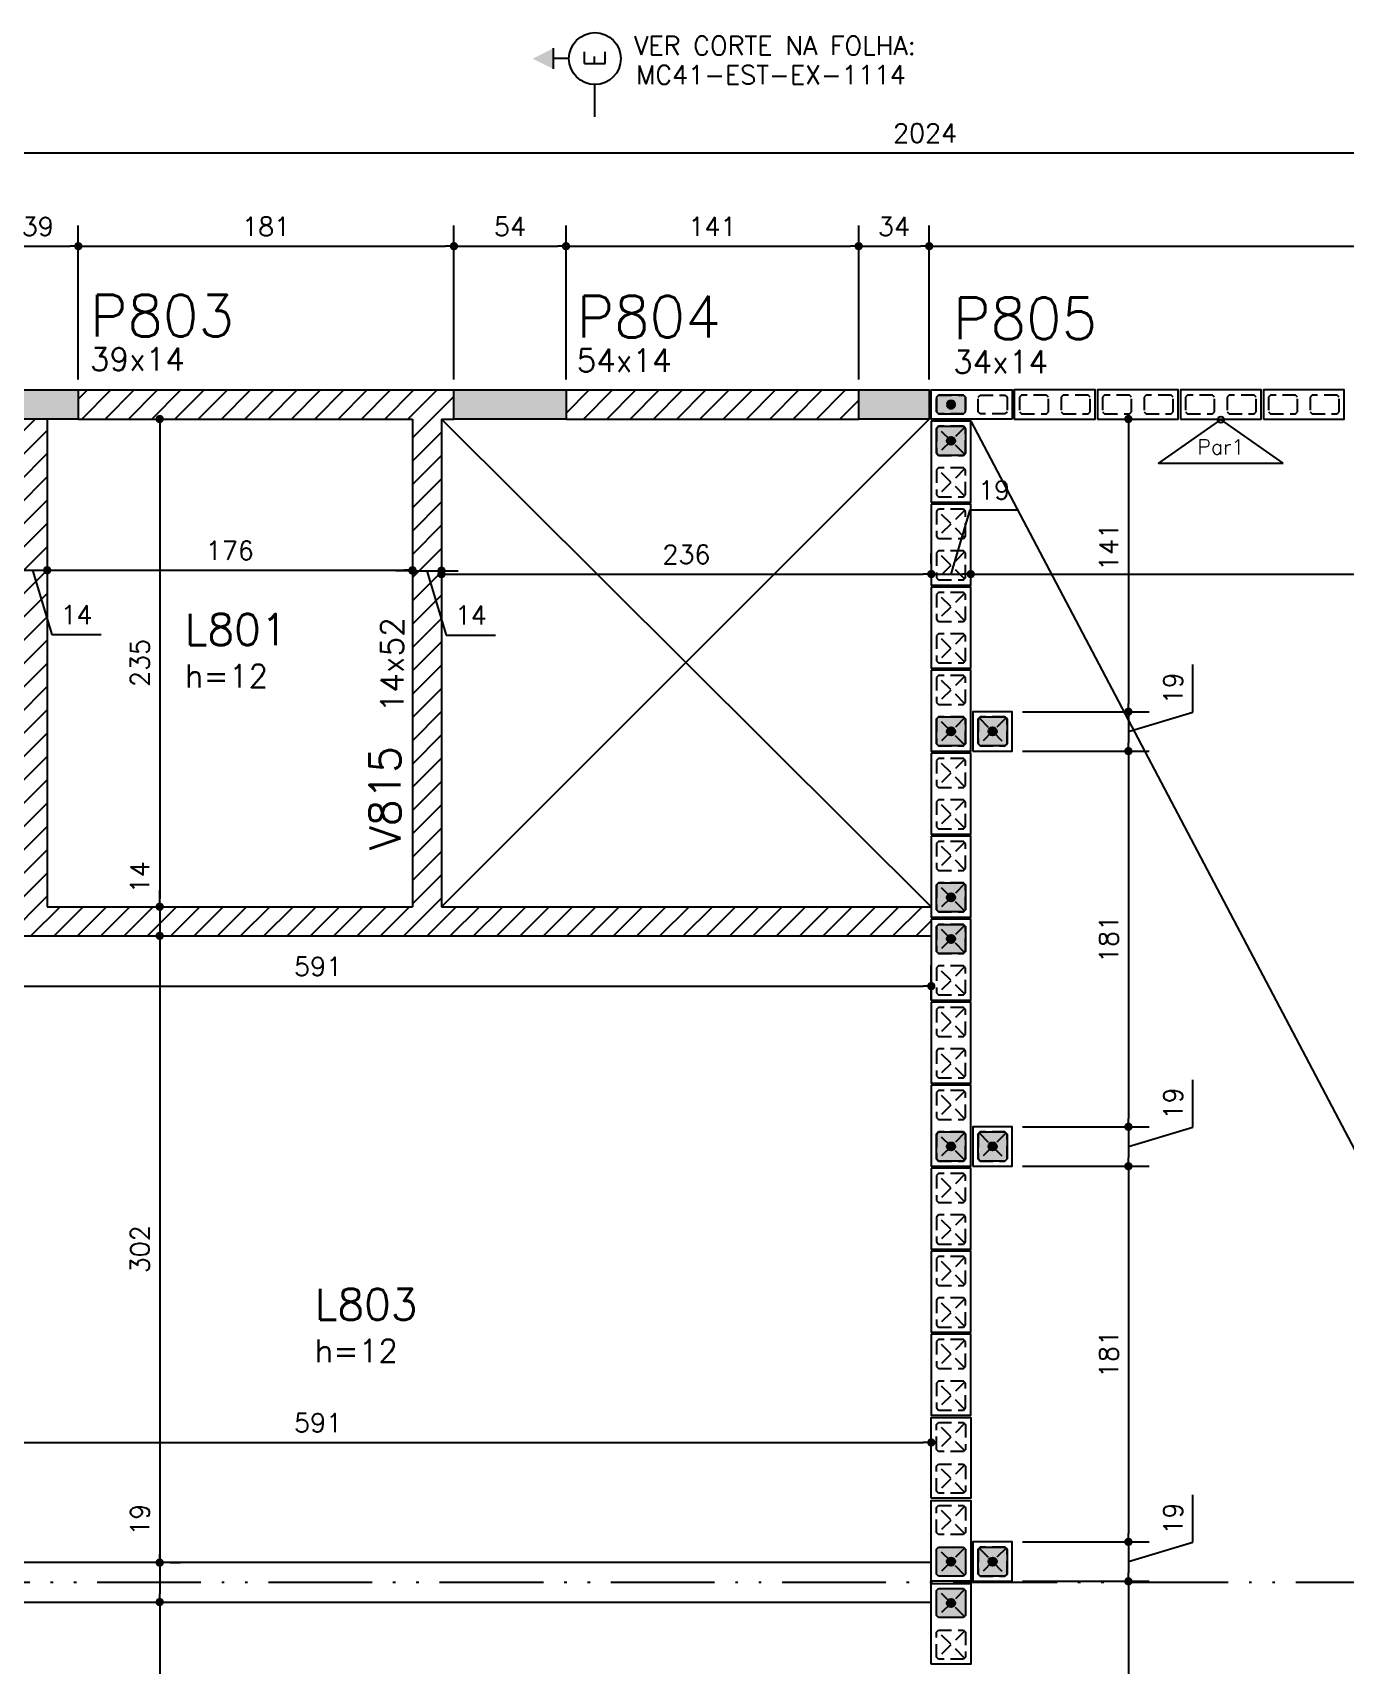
# Model space of a CAD drawing. Extents: x -14651 to 2572, y -4567 to 5191.
# Drawn here: x 1032 to 1664, y 4371 to 5158 of the extents above; entities that cross this region are included whole.
import ezdxf
from ezdxf.enums import TextEntityAlignment as Align

# ---------------------------------------------------------------- set-up
doc = ezdxf.new("R2010")
doc.units = 0
doc.header["$LTSCALE"] = 25
doc.linetypes.add('DASHED2', pattern=[0.375, 0.25, -0.125])
doc.linetypes.add('ESTILO_TQS_0004', pattern=[3.3, 2, -0.4, 0.05, -0.4, 0.05, -0.4])
for name, color, linetype in [('203', 1, 'DASHED2'), ('213', 252, 'Continuous'), ('241', 2, 'Continuous'), ('247', 50, 'Continuous'), ('Arranque', 14, 'Continuous'), ('COTA', 1, 'Continuous'), ('EIXOS', 1, 'ESTILO_TQS_0004'), ('FERRO', 5, 'Continuous'), ('H2', 252, 'Continuous'), ('L-D', 2, 'Continuous'), ('L-N', 4, 'Continuous'), ('LINHA-FINA', 1, 'Continuous'), ('Linha_media', 4, 'Continuous'), ('P-D', 2, 'Continuous'), ('P-N', 5, 'Continuous'), ('PENA_6', 6, 'Continuous'), ('PIL-N', 4, 'Continuous'), ('T1', 2, 'Continuous'), ('VIG-D', 2, 'Continuous'), ('VIG-N', 4, 'Continuous'), ('VIGA', 3, 'Continuous')]:
    doc.layers.add(name, color=color, linetype=linetype)
doc.styles.add('COTA', font='romans.shx')
doc.styles.add('ROMANS', font='ROMANS')
doc.styles.get("Standard").update_dxf_attribs({"font": 'romans.shx'})
doc.styles.add('Texto1', font='romans.shx', dxfattribs={"height": 9})
doc.dimstyles.new('forma', dxfattribs={"dimscale": 5, "dimtxt": 1.8, "dimasz": 0.8, "dimexe": 2, "dimexo": 1, "dimgap": 1, "dimtad": 1, "dimdec": 1, "dimzin": 9, "dimtxsty": 'COTA', "dimblk1": 'DOT', "dimblk2": 'DOT', "dimsah": 1, "dimcen": 0, "dimdle": 1, "dimclrd": 256, "dimclre": 256, "dimclrt": 2, "dimadec": 0, "dimazin": 0, "dimtfac": 1, "dimtdec": 0, "dimtmove": 0, "dimatfit": 3, "dimfxl": 1, "dimtolj": 1, "dimtzin": 0, "dimarcsym": 0})

# ---------------------------------------------------------------- blocks, each defined once
blk = doc.blocks.new('P4015', base_point=(5842102.11612, -8124149.02973))
blk.add_lwpolyline([(5842082.61612, -8124156.02973), (5842121.61612, -8124156.02973), (5842121.61612, -8124142.02973), (5842082.61612, -8124142.02973), (5842082.61612, -8124156.02973)])
at = {"color": 1, "linetype": 'DASHED2'}
for points in [[(5842085.11612, -8124152.52973), (5842086.11612, -8124153.52973), (5842098.11612, -8124153.52973), (5842099.11612, -8124152.52973), (5842099.11612, -8124145.52973), (5842098.11612, -8124144.52973), (5842086.11612, -8124144.52973), (5842085.11612, -8124145.52973), (5842085.11612, -8124152.52973)], [(5842105.11612, -8124152.52973), (5842106.11612, -8124153.52973), (5842118.11612, -8124153.52973), (5842119.11612, -8124152.52973), (5842119.11612, -8124145.52973), (5842118.11612, -8124144.52973), (5842106.11612, -8124144.52973), (5842105.11612, -8124145.52973), (5842105.11612, -8124152.52973)]]:
    blk.add_lwpolyline(points, dxfattribs=at)
blk = doc.blocks.new('GR-1409')
at = {"layer": '213'}
h = blk.add_hatch(color=256, dxfattribs=at)
h.paths.add_polyline_path([(-6, 4.5), (-7, 3.5), (-7, -3.5), (-6, -4.5), (6, -4.5), (7, -3.5), (7, 3.5), (6, 4.5)])
h.paths.add_polyline_path([(-2, 0, 1), (2, 0, 1)], flags=16)
at = {"layer": 'Arranque'}
blk.add_hatch(color=256, dxfattribs=at).paths.add_polyline_path([(-2, 0, 1), (2, 0, 1)])
at = {"layer": '213'}
blk.add_lwpolyline([(-7, 3.5), (-6, 4.5), (6, 4.5), (7, 3.5), (7, -3.5), (6, -4.5), (-6, -4.5), (-7, -3.5), (-7, 3.5)], dxfattribs=at)
at = {"layer": 'FERRO', "linetype": 'Continuous'}
blk.add_circle((0, 0), 2, dxfattribs=at)
blk = doc.blocks.new('P4020')
blk.add_lwpolyline([(-19.5, -9.5), (19.5, -9.5), (19.5, 9.5), (-19.5, 9.5), (-19.5, -9.5)])
at = {"color": 1, "linetype": 'DASHED2'}
for points in [[(-17, -6), (-16, -7), (-4, -7), (-3, -6), (-3, 6), (-4, 7), (-16, 7), (-17, 6), (-17, -6)], [(3, -6), (4, -7), (16, -7), (17, -6), (17, 6), (16, 7), (4, 7), (3, 6), (3, -6)]]:
    blk.add_lwpolyline(points, dxfattribs=at)
at = {"layer": '203', "color": 253}
for p, q in [((-16.5, 6.5), (-3.5, -6.5)), ((-3.5, 6.5), (-16.5, -6.5)), ((16.5, 6.5), (3.5, -6.5)), ((3.5, 6.5), (16.5, -6.5))]:
    blk.add_line(p, q, dxfattribs=at)
blk = doc.blocks.new('GR-1414')
at = {"layer": '213'}
h = blk.add_hatch(color=256, dxfattribs=at)
h.paths.add_polyline_path([(6, -7), (7, -6), (7, 6), (6, 7), (-6, 7), (-7, 6), (-7, -6), (-6, -7)])
h.paths.add_polyline_path([(2, 0, 1), (-2, 0, 1)], flags=16)
at = {"layer": 'Arranque'}
blk.add_hatch(color=256, dxfattribs=at).paths.add_polyline_path([(2, 0, 1), (-2, 0, 1)])
at = {"layer": '213'}
for p, q in [((-7, 6), (-6, 7)), ((-7, -6), (-7, 6)), ((-6, 7), (6, 7)), ((6, 7), (7, 6)), ((7, 6), (7, -6)), ((-6, -7), (-7, -6)), ((6, -7), (-6, -7)), ((7, -6), (6, -7))]:
    blk.add_line(p, q, dxfattribs=at)
at = {"layer": 'FERRO', "linetype": 'Continuous'}
blk.add_circle((0, 0), 2, dxfattribs=at)
blk = doc.blocks.new('P2020')
blk.add_lwpolyline([(-9.5, -9.5), (9.5, -9.5), (9.5, 9.5), (-9.5, 9.5), (-9.5, -9.5)])
at = {"color": 1, "linetype": 'DASHED2'}
blk.add_lwpolyline([(-7, -6), (-6, -7), (6, -7), (7, -6), (7, 6), (6, 7), (-6, 7), (-7, 6), (-7, -6)], dxfattribs=at)
at = {"layer": '203', "color": 253}
for p, q in [((-6.5, 6.5), (6.5, -6.5)), ((6.5, 6.5), (-6.5, -6.5))]:
    blk.add_line(p, q, dxfattribs=at)
blk = doc.blocks.new('seção_dir')
at = {"layer": 'Linha_media'}
for p, q in [((-1, 4), (1, 4)), ((0, 2.5), (0, 4)), ((-5.62, 0), (-2.5, 0))]:
    blk.add_line(p, q, dxfattribs=at)
blk.add_circle((0, 0), 2.5, dxfattribs=at)
blk.add_solid([(-1, 4), (0, 6), (1, 4)], dxfattribs=at)
blk = doc.blocks.new('atrib_seção')
at = {"layer": 'Linha_media', "style": 'ROMANS'}
blk.add_attdef('X', text='', height=2, dxfattribs=at).set_placement((0, 0), align=Align.MIDDLE)
blk = doc.blocks.new('A$C84a07bde')
at = {"layer": 'EIXOS'}
blk.add_line((299.72, -968.49), (2840.43, -968.49), dxfattribs=at)
blk = doc.blocks.new('_IDNPAR_2')
at = {"color": 3}
blk.add_lwpolyline([(1, -0.7), (0, 0), (-1, -0.7)], close=True, dxfattribs=at)
blk.add_circle((0, 0), 0.05, dxfattribs=at)
at = {"layer": '247', "color": 2, "style": 'COTA', "flags": 8}
blk.add_attdef('ID', text='', height=0.24, dxfattribs=at).set_placement((0, -0.438), align=Align.MIDDLE_CENTER)
blk = doc.blocks.new('_Dot')
at = {"color": 0, "linetype": 'ByBlock', "lineweight": -2}
blk.add_line((-0.5, 0), (-1, 0), dxfattribs=at)
at = {"color": 0, "linetype": 'ByBlock', "const_width": 0.5}
blk.add_lwpolyline([(-0.25, 0, 1), (0.25, 0, 1)], format="xyb", close=True, dxfattribs=at)
blk = doc.blocks.new('*D71')
at = {"layer": 'COTA', "lineweight": -2, "transparency": 16777216}
for p, q in [((1014.52, 4990.4), (1014.52, 5064.69)), ((1053.52, 4990.4), (1053.52, 5064.69)), ((1018.52, 5054.69), (1049.52, 5054.69))]:
    blk.add_line(p, q, dxfattribs=at)
at = {"layer": 'Defpoints', "color": 0, "transparency": 16777216}
for p in [(1053.52, 5054.69), (1014.52, 4985.4), (1053.52, 4985.4)]:
    blk.add_point(p, dxfattribs=at)
at = {"layer": 'COTA', "lineweight": -2, "transparency": 16777216, "xscale": 4, "yscale": 4, "zscale": 4, "rotation": 180}
blk.add_blockref('_Dot', (1014.52, 5054.69), dxfattribs=at)
at = {"layer": 'COTA', "lineweight": -2, "transparency": 16777216, "xscale": 4, "yscale": 4, "zscale": 4}
blk.add_blockref('_Dot', (1053.52, 5054.69), dxfattribs=at)
at = {"layer": 'COTA', "color": 2, "transparency": 16777216, "insert": (1034.02, 5064.19), "char_height": 9, "attachment_point": 5, "style": 'COTA'}
blk.add_mtext('\\A1;39 ', dxfattribs=at)
blk = doc.blocks.new('*D72')
at = {"layer": 'COTA', "lineweight": -2, "transparency": 16777216}
for p, q in [((1053.52, 4990.4), (1053.52, 5064.69)), ((1234.52, 4990.4), (1234.52, 5064.69)), ((1057.52, 5054.69), (1230.52, 5054.69))]:
    blk.add_line(p, q, dxfattribs=at)
at = {"layer": 'Defpoints', "color": 0, "transparency": 16777216}
for p in [(1234.52, 5054.69), (1053.52, 4985.4), (1234.52, 4985.4)]:
    blk.add_point(p, dxfattribs=at)
at = {"layer": 'COTA', "lineweight": -2, "transparency": 16777216, "xscale": 4, "yscale": 4, "zscale": 4, "rotation": 180}
blk.add_blockref('_Dot', (1053.52, 5054.69), dxfattribs=at)
at = {"layer": 'COTA', "lineweight": -2, "transparency": 16777216, "xscale": 4, "yscale": 4, "zscale": 4}
blk.add_blockref('_Dot', (1234.52, 5054.69), dxfattribs=at)
at = {"layer": 'COTA', "color": 2, "transparency": 16777216, "insert": (1144.02, 5064.19), "char_height": 9, "attachment_point": 5, "style": 'COTA'}
blk.add_mtext('\\A1;181 ', dxfattribs=at)
blk = doc.blocks.new('*D73')
at = {"layer": 'COTA', "lineweight": -2, "transparency": 16777216}
for p, q in [((1234.52, 4990.4), (1234.52, 5064.69)), ((1288.52, 4990.4), (1288.52, 5064.69)), ((1238.52, 5054.69), (1284.52, 5054.69))]:
    blk.add_line(p, q, dxfattribs=at)
at = {"layer": 'Defpoints', "color": 0, "transparency": 16777216}
for p in [(1288.52, 5054.69), (1234.52, 4985.4), (1288.52, 4985.4)]:
    blk.add_point(p, dxfattribs=at)
at = {"layer": 'COTA', "lineweight": -2, "transparency": 16777216, "xscale": 4, "yscale": 4, "zscale": 4, "rotation": 180}
blk.add_blockref('_Dot', (1234.52, 5054.69), dxfattribs=at)
at = {"layer": 'COTA', "lineweight": -2, "transparency": 16777216, "xscale": 4, "yscale": 4, "zscale": 4}
blk.add_blockref('_Dot', (1288.52, 5054.69), dxfattribs=at)
at = {"layer": 'COTA', "color": 2, "transparency": 16777216, "insert": (1261.52, 5064.19), "char_height": 9, "attachment_point": 5, "style": 'COTA'}
blk.add_mtext('\\A1;54 ', dxfattribs=at)
blk = doc.blocks.new('*D74')
at = {"layer": 'COTA', "lineweight": -2, "transparency": 16777216}
for p, q in [((1288.52, 4990.4), (1288.52, 5064.69)), ((1429.52, 4990.4), (1429.52, 5064.69)), ((1292.52, 5054.69), (1425.52, 5054.69))]:
    blk.add_line(p, q, dxfattribs=at)
at = {"layer": 'Defpoints', "color": 0, "transparency": 16777216}
for p in [(1429.52, 5054.69), (1288.52, 4985.4), (1429.52, 4985.4)]:
    blk.add_point(p, dxfattribs=at)
at = {"layer": 'COTA', "lineweight": -2, "transparency": 16777216, "xscale": 4, "yscale": 4, "zscale": 4, "rotation": 180}
blk.add_blockref('_Dot', (1288.52, 5054.69), dxfattribs=at)
at = {"layer": 'COTA', "lineweight": -2, "transparency": 16777216, "xscale": 4, "yscale": 4, "zscale": 4}
blk.add_blockref('_Dot', (1429.52, 5054.69), dxfattribs=at)
at = {"layer": 'COTA', "color": 2, "transparency": 16777216, "insert": (1359.02, 5064.19), "char_height": 9, "attachment_point": 5, "style": 'COTA'}
blk.add_mtext('\\A1;141 ', dxfattribs=at)
blk = doc.blocks.new('*D75')
at = {"layer": 'COTA', "lineweight": -2, "transparency": 16777216}
for p, q in [((1429.52, 4990.4), (1429.52, 5064.69)), ((1463.52, 4990.4), (1463.52, 5064.69)), ((1433.52, 5054.69), (1459.52, 5054.69))]:
    blk.add_line(p, q, dxfattribs=at)
at = {"layer": 'Defpoints', "color": 0, "transparency": 16777216}
for p in [(1463.52, 5054.69), (1429.52, 4985.4), (1463.52, 4985.4)]:
    blk.add_point(p, dxfattribs=at)
at = {"layer": 'COTA', "lineweight": -2, "transparency": 16777216, "xscale": 4, "yscale": 4, "zscale": 4, "rotation": 180}
blk.add_blockref('_Dot', (1429.52, 5054.69), dxfattribs=at)
at = {"layer": 'COTA', "lineweight": -2, "transparency": 16777216, "xscale": 4, "yscale": 4, "zscale": 4}
blk.add_blockref('_Dot', (1463.52, 5054.69), dxfattribs=at)
at = {"layer": 'COTA', "color": 2, "transparency": 16777216, "insert": (1446.52, 5064.19), "char_height": 9, "attachment_point": 5, "style": 'COTA'}
blk.add_mtext('\\A1;34 ', dxfattribs=at)
blk = doc.blocks.new('*D76')
at = {"layer": 'COTA', "lineweight": -2, "transparency": 16777216}
for p, q in [((1463.52, 4990.4), (1463.52, 5064.69)), ((2473.52, 4990.4), (2473.52, 5064.69)), ((1467.52, 5054.69), (2469.52, 5054.69))]:
    blk.add_line(p, q, dxfattribs=at)
at = {"layer": 'Defpoints', "color": 0, "transparency": 16777216}
for p in [(2473.52, 5054.69), (1463.52, 4985.4), (2473.52, 4985.4)]:
    blk.add_point(p, dxfattribs=at)
at = {"layer": 'COTA', "lineweight": -2, "transparency": 16777216, "xscale": 4, "yscale": 4, "zscale": 4, "rotation": 180}
blk.add_blockref('_Dot', (1463.52, 5054.69), dxfattribs=at)
at = {"layer": 'COTA', "lineweight": -2, "transparency": 16777216, "xscale": 4, "yscale": 4, "zscale": 4}
blk.add_blockref('_Dot', (2473.52, 5054.69), dxfattribs=at)
at = {"layer": 'COTA', "color": 2, "transparency": 16777216, "insert": (1968.52, 5064.19), "char_height": 9, "attachment_point": 5, "style": 'COTA'}
blk.add_mtext('\\A1;1010 ', dxfattribs=at)
blk = doc.blocks.new('*D100')
at = {"layer": 'COTA', "lineweight": -2, "transparency": 16777216}
for p, q in [((449.52, 4990.4), (449.52, 5109.68)), ((2473.52, 4990.4), (2473.52, 5109.68)), ((453.52, 5099.68), (2469.52, 5099.68))]:
    blk.add_line(p, q, dxfattribs=at)
at = {"layer": 'Defpoints', "color": 0, "transparency": 16777216}
for p in [(2473.52, 5099.68), (449.52, 4985.4), (2473.52, 4985.4)]:
    blk.add_point(p, dxfattribs=at)
at = {"layer": 'COTA', "lineweight": -2, "transparency": 16777216, "xscale": 4, "yscale": 4, "zscale": 4, "rotation": 180}
blk.add_blockref('_Dot', (449.52, 5099.68), dxfattribs=at)
at = {"layer": 'COTA', "lineweight": -2, "transparency": 16777216, "xscale": 4, "yscale": 4, "zscale": 4}
blk.add_blockref('_Dot', (2473.52, 5099.68), dxfattribs=at)
at = {"layer": 'COTA', "color": 2, "transparency": 16777216, "insert": (1461.52, 5109.18), "char_height": 9, "attachment_point": 5, "style": 'COTA'}
blk.add_mtext('\\A1;2024 ', dxfattribs=at)
blk = doc.blocks.new('*D107')
at = {"layer": 'COTA', "lineweight": -2, "transparency": 16777216}
for p, q in [((1024.52, 4907.9), (1024.52, 4888.55)), ((1020.52, 4898.55), (1016.52, 4898.55)), ((1024.52, 4898.55), (1038.52, 4898.55)), ((1024.52, 4898.55), (1038.52, 4898.55)), ((1031.52, 4898.55), (1040.82, 4867.55)), ((1038.52, 4893.55), (1038.52, 4888.55)), ((1042.52, 4898.55), (1046.52, 4898.55)), ((1040.82, 4867.55), (1064.53, 4867.55))]:
    blk.add_line(p, q, dxfattribs=at)
at = {"layer": 'Defpoints', "color": 0, "transparency": 16777216}
for p in [(1024.52, 4912.9), (1038.52, 4898.55), (1038.52, 4898.55)]:
    blk.add_point(p, dxfattribs=at)
at = {"layer": 'COTA', "lineweight": -2, "transparency": 16777216, "xscale": 4, "yscale": 4, "zscale": 4}
blk.add_blockref('_Dot', (1024.52, 4898.55), dxfattribs=at)
at = {"layer": 'COTA', "lineweight": -2, "transparency": 16777216, "xscale": 4, "yscale": 4, "zscale": 4, "rotation": 180}
blk.add_blockref('_Dot', (1038.52, 4898.55), dxfattribs=at)
at = {"layer": 'COTA', "color": 2, "transparency": 16777216, "insert": (1052.67, 4877.05), "char_height": 9, "attachment_point": 5, "style": 'COTA'}
blk.add_mtext('\\A1;14 ', dxfattribs=at)
blk = doc.blocks.new('*D108')
at = {"layer": 'COTA', "lineweight": -2, "transparency": 16777216}
for p, q in [((1214.52, 4903.89), (1214.52, 4888.55)), ((1038.52, 4893.55), (1038.52, 4888.55)), ((1042.52, 4898.55), (1210.52, 4898.55))]:
    blk.add_line(p, q, dxfattribs=at)
at = {"layer": 'Defpoints', "color": 0, "transparency": 16777216}
for p in [(1214.52, 4908.89), (1038.52, 4898.55), (1214.52, 4898.55)]:
    blk.add_point(p, dxfattribs=at)
at = {"layer": 'COTA', "lineweight": -2, "transparency": 16777216, "xscale": 4, "yscale": 4, "zscale": 4, "rotation": 180}
blk.add_blockref('_Dot', (1038.52, 4898.55), dxfattribs=at)
at = {"layer": 'COTA', "lineweight": -2, "transparency": 16777216, "xscale": 4, "yscale": 4, "zscale": 4}
blk.add_blockref('_Dot', (1214.52, 4898.55), dxfattribs=at)
at = {"layer": 'COTA', "color": 2, "transparency": 16777216, "insert": (1126.52, 4908.05), "char_height": 9, "attachment_point": 5, "style": 'COTA'}
blk.add_mtext('\\A1;176 ', dxfattribs=at)
blk = doc.blocks.new('*D109')
at = {"layer": 'COTA', "lineweight": -2, "transparency": 16777216}
for p, q in [((1214.52, 4903.89), (1214.52, 4888.34)), ((1228.52, 4901.95), (1228.52, 4888.34)), ((1210.52, 4898.34), (1206.52, 4898.34)), ((1214.52, 4898.34), (1228.52, 4898.34)), ((1214.52, 4898.34), (1228.52, 4898.34)), ((1221.52, 4898.34), (1230.82, 4867.34)), ((1232.52, 4898.34), (1236.52, 4898.34)), ((1230.82, 4867.34), (1254.53, 4867.34))]:
    blk.add_line(p, q, dxfattribs=at)
at = {"layer": 'Defpoints', "color": 0, "transparency": 16777216}
for p in [(1214.52, 4908.89), (1228.52, 4906.95), (1228.52, 4898.34)]:
    blk.add_point(p, dxfattribs=at)
at = {"layer": 'COTA', "lineweight": -2, "transparency": 16777216, "xscale": 4, "yscale": 4, "zscale": 4}
blk.add_blockref('_Dot', (1214.52, 4898.34), dxfattribs=at)
at = {"layer": 'COTA', "lineweight": -2, "transparency": 16777216, "xscale": 4, "yscale": 4, "zscale": 4, "rotation": 180}
blk.add_blockref('_Dot', (1228.52, 4898.34), dxfattribs=at)
at = {"layer": 'COTA', "color": 2, "transparency": 16777216, "insert": (1242.67, 4876.84), "char_height": 9, "attachment_point": 5, "style": 'COTA'}
blk.add_mtext('\\A1;14 ', dxfattribs=at)
blk = doc.blocks.new('*D110')
at = {"layer": 'COTA', "lineweight": -2, "transparency": 16777216}
for p, q in [((1228.52, 4901.95), (1228.52, 4886.69)), ((1464.52, 4901.69), (1464.52, 4906.69)), ((1232.52, 4896.69), (1460.52, 4896.69))]:
    blk.add_line(p, q, dxfattribs=at)
at = {"layer": 'Defpoints', "color": 0, "transparency": 16777216}
for p in [(1228.52, 4906.95), (1464.52, 4896.69), (1464.52, 4896.69)]:
    blk.add_point(p, dxfattribs=at)
at = {"layer": 'COTA', "lineweight": -2, "transparency": 16777216, "xscale": 4, "yscale": 4, "zscale": 4, "rotation": 180}
blk.add_blockref('_Dot', (1228.52, 4896.69), dxfattribs=at)
at = {"layer": 'COTA', "lineweight": -2, "transparency": 16777216, "xscale": 4, "yscale": 4, "zscale": 4}
blk.add_blockref('_Dot', (1464.52, 4896.69), dxfattribs=at)
at = {"layer": 'COTA', "color": 2, "transparency": 16777216, "insert": (1346.52, 4906.19), "char_height": 9, "attachment_point": 5, "style": 'COTA'}
blk.add_mtext('\\A1;236 ', dxfattribs=at)
blk = doc.blocks.new('*D111')
at = {"layer": 'COTA', "lineweight": -2, "transparency": 16777216}
for p, q in [((1474.02, 4896.69), (1483.32, 4927.69)), ((1483.32, 4927.69), (1506.17, 4927.69)), ((1464.52, 4901.69), (1464.52, 4906.69)), ((1483.52, 4901.69), (1483.52, 4906.69)), ((1468.52, 4896.69), (1479.52, 4896.69))]:
    blk.add_line(p, q, dxfattribs=at)
at = {"layer": 'Defpoints', "color": 0, "transparency": 16777216}
for p in [(1464.52, 4896.69), (1483.52, 4896.69), (1483.52, 4896.69)]:
    blk.add_point(p, dxfattribs=at)
at = {"layer": 'COTA', "lineweight": -2, "transparency": 16777216, "xscale": 4, "yscale": 4, "zscale": 4, "rotation": 180}
blk.add_blockref('_Dot', (1464.52, 4896.69), dxfattribs=at)
at = {"layer": 'COTA', "lineweight": -2, "transparency": 16777216, "xscale": 4, "yscale": 4, "zscale": 4}
blk.add_blockref('_Dot', (1483.52, 4896.69), dxfattribs=at)
at = {"layer": 'COTA', "color": 2, "transparency": 16777216, "insert": (1494.75, 4937.19), "char_height": 9, "attachment_point": 5, "style": 'COTA'}
blk.add_mtext('\\A1;19 ', dxfattribs=at)
blk = doc.blocks.new('*D112')
at = {"layer": 'COTA', "lineweight": -2, "transparency": 16777216}
for p, q in [((1483.52, 4901.69), (1483.52, 4906.69)), ((2074.52, 4895.9), (2074.52, 4906.69)), ((1487.52, 4896.69), (2070.52, 4896.69))]:
    blk.add_line(p, q, dxfattribs=at)
at = {"layer": 'Defpoints', "color": 0, "transparency": 16777216}
for p in [(1483.52, 4896.69), (2074.52, 4896.69), (2074.52, 4890.9)]:
    blk.add_point(p, dxfattribs=at)
at = {"layer": 'COTA', "lineweight": -2, "transparency": 16777216, "xscale": 4, "yscale": 4, "zscale": 4, "rotation": 180}
blk.add_blockref('_Dot', (1483.52, 4896.69), dxfattribs=at)
at = {"layer": 'COTA', "lineweight": -2, "transparency": 16777216, "xscale": 4, "yscale": 4, "zscale": 4}
blk.add_blockref('_Dot', (2074.52, 4896.69), dxfattribs=at)
at = {"layer": 'COTA', "color": 2, "transparency": 16777216, "insert": (1779.02, 4906.19), "char_height": 9, "attachment_point": 5, "style": 'COTA'}
blk.add_mtext('\\A1;591 ', dxfattribs=at)
blk = doc.blocks.new('*D116')
at = {"layer": 'COTA', "lineweight": -2, "transparency": 16777216}
for p, q in [((873.52, 4691.4), (873.52, 4708.16)), ((1464.52, 4691.4), (1464.52, 4708.16)), ((877.52, 4698.16), (1460.52, 4698.16))]:
    blk.add_line(p, q, dxfattribs=at)
at = {"layer": 'Defpoints', "color": 0, "transparency": 16777216}
for p in [(1464.52, 4698.16), (873.52, 4686.4), (1464.52, 4686.4)]:
    blk.add_point(p, dxfattribs=at)
at = {"layer": 'COTA', "lineweight": -2, "transparency": 16777216, "xscale": 4, "yscale": 4, "zscale": 4, "rotation": 180}
blk.add_blockref('_Dot', (873.52, 4698.16), dxfattribs=at)
at = {"layer": 'COTA', "lineweight": -2, "transparency": 16777216, "xscale": 4, "yscale": 4, "zscale": 4}
blk.add_blockref('_Dot', (1464.52, 4698.16), dxfattribs=at)
at = {"layer": 'COTA', "color": 2, "transparency": 16777216, "insert": (1169.02, 4707.66), "char_height": 9, "attachment_point": 5, "style": 'COTA'}
blk.add_mtext('\\A1;591 ', dxfattribs=at)
blk = doc.blocks.new('*D121')
at = {"layer": 'COTA', "lineweight": -2, "transparency": 16777216}
for p, q in [((1464.52, 4475.9), (1464.52, 4488.28)), ((877.52, 4478.28), (1460.52, 4478.28)), ((873.52, 4473.28), (873.52, 4468.28))]:
    blk.add_line(p, q, dxfattribs=at)
at = {"layer": 'Defpoints', "color": 0, "transparency": 16777216}
for p in [(873.52, 4478.28), (1464.52, 4478.28), (1464.52, 4470.9)]:
    blk.add_point(p, dxfattribs=at)
at = {"layer": 'COTA', "lineweight": -2, "transparency": 16777216, "xscale": 4, "yscale": 4, "zscale": 4, "rotation": 180}
blk.add_blockref('_Dot', (873.52, 4478.28), dxfattribs=at)
at = {"layer": 'COTA', "lineweight": -2, "transparency": 16777216, "xscale": 4, "yscale": 4, "zscale": 4}
blk.add_blockref('_Dot', (1464.52, 4478.28), dxfattribs=at)
at = {"layer": 'COTA', "color": 2, "transparency": 16777216, "insert": (1169.02, 4487.78), "char_height": 9, "attachment_point": 5, "style": 'COTA'}
blk.add_mtext('\\A1;591 ', dxfattribs=at)
blk = doc.blocks.new('*D147')
at = {"layer": 'COTA', "lineweight": -2, "transparency": 16777216}
for p, q in [((1092.73, 4967.4), (1092.73, 4740.4)), ((1093.24, 4971.4), (1102.73, 4971.4)), ((1087.25, 4736.4), (1102.73, 4736.4))]:
    blk.add_line(p, q, dxfattribs=at)
at = {"layer": 'Defpoints', "color": 0, "transparency": 16777216}
for p in [(1088.24, 4971.4), (1082.25, 4736.4), (1092.73, 4736.4)]:
    blk.add_point(p, dxfattribs=at)
at = {"layer": 'COTA', "lineweight": -2, "transparency": 16777216, "xscale": 4, "yscale": 4, "zscale": 4}
for p, rotation in [((1092.73, 4971.4), 90), ((1092.73, 4736.4), 270)]:
    blk.add_blockref('_Dot', p, dxfattribs=dict(at, rotation=rotation))
at = {"layer": 'COTA', "color": 2, "transparency": 16777216, "insert": (1083.23, 4853.9), "char_height": 9, "attachment_point": 5, "rotation": 90, "style": 'COTA'}
blk.add_mtext('\\A1;235 ', dxfattribs=at)
blk = doc.blocks.new('*D148')
at = {"layer": 'COTA', "lineweight": -2, "transparency": 16777216}
for p, q in [((1092.73, 4740.4), (1092.73, 4744.4)), ((1087.25, 4736.4), (1102.73, 4736.4)), ((1092.73, 4736.4), (1092.73, 4722.4)), ((1097.73, 4722.4), (1102.73, 4722.4)), ((1092.73, 4718.4), (1092.73, 4714.4))]:
    blk.add_line(p, q, dxfattribs=at)
at = {"layer": 'Defpoints', "color": 0, "transparency": 16777216}
for p in [(1082.25, 4736.4), (1092.73, 4722.4), (1092.73, 4722.4)]:
    blk.add_point(p, dxfattribs=at)
at = {"layer": 'COTA', "lineweight": -2, "transparency": 16777216, "xscale": 4, "yscale": 4, "zscale": 4}
for p, rotation in [((1092.73, 4736.4), 270), ((1092.73, 4722.4), 90)]:
    blk.add_blockref('_Dot', p, dxfattribs=dict(at, rotation=rotation))
at = {"layer": 'COTA', "color": 2, "transparency": 16777216, "insert": (1083.23, 4750.65), "char_height": 9, "attachment_point": 5, "rotation": 90, "style": 'COTA'}
blk.add_mtext('\\A1;14 ', dxfattribs=at)
blk = doc.blocks.new('*D149')
at = {"layer": 'COTA', "lineweight": -2, "transparency": 16777216}
for p, q in [((1097.73, 4722.4), (1102.73, 4722.4)), ((1092.73, 4718.4), (1092.73, 4424.4)), ((1097.73, 4420.4), (1102.73, 4420.4))]:
    blk.add_line(p, q, dxfattribs=at)
at = {"layer": 'Defpoints', "color": 0, "transparency": 16777216}
for p in [(1092.73, 4722.4), (1092.73, 4420.4), (1092.73, 4420.4)]:
    blk.add_point(p, dxfattribs=at)
at = {"layer": 'COTA', "lineweight": -2, "transparency": 16777216, "xscale": 4, "yscale": 4, "zscale": 4}
for p, rotation in [((1092.73, 4722.4), 90), ((1092.73, 4420.4), 270)]:
    blk.add_blockref('_Dot', p, dxfattribs=dict(at, rotation=rotation))
at = {"layer": 'COTA', "color": 2, "transparency": 16777216, "insert": (1083.23, 4571.4), "char_height": 9, "attachment_point": 5, "rotation": 90, "style": 'COTA'}
blk.add_mtext('\\A1;302 ', dxfattribs=at)
blk = doc.blocks.new('*D150')
at = {"layer": 'COTA', "lineweight": -2, "transparency": 16777216}
for p, q in [((1092.73, 4452.47), (1092.73, 4420.4)), ((1092.73, 4416.4), (1092.73, 4405.4)), ((1097.73, 4420.4), (1102.73, 4420.4)), ((1097.73, 4401.4), (1102.73, 4401.4))]:
    blk.add_line(p, q, dxfattribs=at)
at = {"layer": 'Defpoints', "color": 0, "transparency": 16777216}
for p in [(1092.73, 4420.4), (1092.73, 4401.4), (1092.73, 4401.4)]:
    blk.add_point(p, dxfattribs=at)
at = {"layer": 'COTA', "lineweight": -2, "transparency": 16777216, "xscale": 4, "yscale": 4, "zscale": 4}
for p, rotation in [((1092.73, 4420.4), 90), ((1092.73, 4401.4), 270)]:
    blk.add_blockref('_Dot', p, dxfattribs=dict(at, rotation=rotation))
at = {"layer": 'COTA', "color": 2, "transparency": 16777216, "insert": (1083.23, 4441.04), "char_height": 9, "attachment_point": 5, "rotation": 90, "style": 'COTA'}
blk.add_mtext('\\A1;19 ', dxfattribs=at)
blk = doc.blocks.new('*D151')
at = {"layer": 'COTA', "lineweight": -2, "transparency": 16777216}
for p, q in [((1097.73, 4401.4), (1102.73, 4401.4)), ((1092.73, 4397.4), (1092.73, 4103.4)), ((1097.73, 4099.4), (1102.73, 4099.4))]:
    blk.add_line(p, q, dxfattribs=at)
at = {"layer": 'Defpoints', "color": 0, "transparency": 16777216}
for p in [(1092.73, 4401.4), (1092.73, 4099.4), (1092.73, 4099.4)]:
    blk.add_point(p, dxfattribs=at)
at = {"layer": 'COTA', "lineweight": -2, "transparency": 16777216, "xscale": 4, "yscale": 4, "zscale": 4}
for p, rotation in [((1092.73, 4401.4), 90), ((1092.73, 4099.4), 270)]:
    blk.add_blockref('_Dot', p, dxfattribs=dict(at, rotation=rotation))
at = {"layer": 'COTA', "color": 2, "transparency": 16777216, "insert": (1083.23, 4250.4), "char_height": 9, "attachment_point": 5, "rotation": 90, "style": 'COTA'}
blk.add_mtext('\\A1;302 ', dxfattribs=at)
blk = doc.blocks.new('*D164')
at = {"layer": 'COTA', "lineweight": -2, "transparency": 16777216}
for p, q in [((1549.52, 4971.4), (1569.49, 4971.4)), ((1559.49, 4967.4), (1559.49, 4834.4)), ((1508.52, 4830.4), (1569.49, 4830.4))]:
    blk.add_line(p, q, dxfattribs=at)
at = {"layer": 'Defpoints', "color": 0, "transparency": 16777216}
for p in [(1544.52, 4971.4), (1503.52, 4830.4), (1559.49, 4830.4)]:
    blk.add_point(p, dxfattribs=at)
at = {"layer": 'COTA', "lineweight": -2, "transparency": 16777216, "xscale": 4, "yscale": 4, "zscale": 4}
for p, rotation in [((1559.49, 4971.4), 90), ((1559.49, 4830.4), 270)]:
    blk.add_blockref('_Dot', p, dxfattribs=dict(at, rotation=rotation))
at = {"layer": 'COTA', "color": 2, "transparency": 16777216, "insert": (1549.99, 4909.74), "char_height": 9, "attachment_point": 5, "rotation": 90, "style": 'COTA'}
blk.add_mtext('\\A1;141 ', dxfattribs=at)
blk = doc.blocks.new('*D165')
at = {"layer": 'COTA', "lineweight": -2, "transparency": 16777216}
for p, q in [((1590.49, 4830.2), (1590.49, 4853.06)), ((1508.52, 4830.4), (1569.49, 4830.4)), ((1559.49, 4820.9), (1590.49, 4830.2)), ((1559.49, 4826.4), (1559.49, 4815.4)), ((1508.52, 4811.4), (1569.49, 4811.4))]:
    blk.add_line(p, q, dxfattribs=at)
at = {"layer": 'Defpoints', "color": 0, "transparency": 16777216}
for p in [(1503.52, 4830.4), (1503.52, 4811.4), (1559.49, 4811.4)]:
    blk.add_point(p, dxfattribs=at)
at = {"layer": 'COTA', "lineweight": -2, "transparency": 16777216, "xscale": 4, "yscale": 4, "zscale": 4}
for p, rotation in [((1559.49, 4830.4), 90), ((1559.49, 4811.4), 270)]:
    blk.add_blockref('_Dot', p, dxfattribs=dict(at, rotation=rotation))
at = {"layer": 'COTA', "color": 2, "transparency": 16777216, "insert": (1580.99, 4841.63), "char_height": 9, "attachment_point": 5, "rotation": 90, "style": 'COTA'}
blk.add_mtext('\\A1;19 ', dxfattribs=at)
blk = doc.blocks.new('*D166')
at = {"layer": 'COTA', "lineweight": -2, "transparency": 16777216}
for p, q in [((1508.52, 4811.4), (1569.49, 4811.4)), ((1559.49, 4807.4), (1559.49, 4634.4)), ((1508.52, 4630.4), (1569.49, 4630.4))]:
    blk.add_line(p, q, dxfattribs=at)
at = {"layer": 'Defpoints', "color": 0, "transparency": 16777216}
for p in [(1503.52, 4811.4), (1503.52, 4630.4), (1559.49, 4630.4)]:
    blk.add_point(p, dxfattribs=at)
at = {"layer": 'COTA', "lineweight": -2, "transparency": 16777216, "xscale": 4, "yscale": 4, "zscale": 4}
for p, rotation in [((1559.49, 4811.4), 90), ((1559.49, 4630.4), 270)]:
    blk.add_blockref('_Dot', p, dxfattribs=dict(at, rotation=rotation))
at = {"layer": 'COTA', "color": 2, "transparency": 16777216, "insert": (1549.99, 4720.9), "char_height": 9, "attachment_point": 5, "rotation": 90, "style": 'COTA'}
blk.add_mtext('\\A1;181 ', dxfattribs=at)
blk = doc.blocks.new('*D167')
at = {"layer": 'COTA', "lineweight": -2, "transparency": 16777216}
for p, q in [((1590.49, 4630.2), (1590.49, 4653.06)), ((1508.52, 4630.4), (1569.49, 4630.4)), ((1559.49, 4620.9), (1590.49, 4630.2)), ((1559.49, 4626.4), (1559.49, 4615.4)), ((1508.52, 4611.4), (1569.49, 4611.4))]:
    blk.add_line(p, q, dxfattribs=at)
at = {"layer": 'Defpoints', "color": 0, "transparency": 16777216}
for p in [(1503.52, 4630.4), (1503.52, 4611.4), (1559.49, 4611.4)]:
    blk.add_point(p, dxfattribs=at)
at = {"layer": 'COTA', "lineweight": -2, "transparency": 16777216, "xscale": 4, "yscale": 4, "zscale": 4}
for p, rotation in [((1559.49, 4630.4), 90), ((1559.49, 4611.4), 270)]:
    blk.add_blockref('_Dot', p, dxfattribs=dict(at, rotation=rotation))
at = {"layer": 'COTA', "color": 2, "transparency": 16777216, "insert": (1580.99, 4641.63), "char_height": 9, "attachment_point": 5, "rotation": 90, "style": 'COTA'}
blk.add_mtext('\\A1;19 ', dxfattribs=at)
blk = doc.blocks.new('*D168')
at = {"layer": 'COTA', "lineweight": -2, "transparency": 16777216}
for p, q in [((1508.52, 4611.4), (1569.49, 4611.4)), ((1559.49, 4607.4), (1559.49, 4434.4)), ((1508.52, 4430.4), (1569.49, 4430.4))]:
    blk.add_line(p, q, dxfattribs=at)
at = {"layer": 'Defpoints', "color": 0, "transparency": 16777216}
for p in [(1503.52, 4611.4), (1503.52, 4430.4), (1559.49, 4430.4)]:
    blk.add_point(p, dxfattribs=at)
at = {"layer": 'COTA', "lineweight": -2, "transparency": 16777216, "xscale": 4, "yscale": 4, "zscale": 4}
for p, rotation in [((1559.49, 4611.4), 90), ((1559.49, 4430.4), 270)]:
    blk.add_blockref('_Dot', p, dxfattribs=dict(at, rotation=rotation))
at = {"layer": 'COTA', "color": 2, "transparency": 16777216, "insert": (1549.99, 4520.9), "char_height": 9, "attachment_point": 5, "rotation": 90, "style": 'COTA'}
blk.add_mtext('\\A1;181 ', dxfattribs=at)
blk = doc.blocks.new('*D169')
at = {"layer": 'COTA', "lineweight": -2, "transparency": 16777216}
for p, q in [((1590.49, 4430.2), (1590.49, 4453.06)), ((1508.52, 4430.4), (1569.49, 4430.4)), ((1559.49, 4420.9), (1590.49, 4430.2)), ((1559.49, 4426.4), (1559.49, 4415.4)), ((1508.52, 4411.4), (1569.49, 4411.4))]:
    blk.add_line(p, q, dxfattribs=at)
at = {"layer": 'Defpoints', "color": 0, "transparency": 16777216}
for p in [(1503.52, 4430.4), (1503.52, 4411.4), (1559.49, 4411.4)]:
    blk.add_point(p, dxfattribs=at)
at = {"layer": 'COTA', "lineweight": -2, "transparency": 16777216, "xscale": 4, "yscale": 4, "zscale": 4}
for p, rotation in [((1559.49, 4430.4), 90), ((1559.49, 4411.4), 270)]:
    blk.add_blockref('_Dot', p, dxfattribs=dict(at, rotation=rotation))
at = {"layer": 'COTA', "color": 2, "transparency": 16777216, "insert": (1580.99, 4441.63), "char_height": 9, "attachment_point": 5, "rotation": 90, "style": 'COTA'}
blk.add_mtext('\\A1;19 ', dxfattribs=at)
blk = doc.blocks.new('*D170')
at = {"layer": 'COTA', "lineweight": -2, "transparency": 16777216}
for p, q in [((1508.52, 4411.4), (1569.49, 4411.4)), ((1559.49, 4407.4), (1559.49, 4234.4)), ((1508.52, 4230.4), (1569.49, 4230.4))]:
    blk.add_line(p, q, dxfattribs=at)
at = {"layer": 'Defpoints', "color": 0, "transparency": 16777216}
for p in [(1503.52, 4411.4), (1503.52, 4230.4), (1559.49, 4230.4)]:
    blk.add_point(p, dxfattribs=at)
at = {"layer": 'COTA', "lineweight": -2, "transparency": 16777216, "xscale": 4, "yscale": 4, "zscale": 4}
for p, rotation in [((1559.49, 4411.4), 90), ((1559.49, 4230.4), 270)]:
    blk.add_blockref('_Dot', p, dxfattribs=dict(at, rotation=rotation))
at = {"layer": 'COTA', "color": 2, "transparency": 16777216, "insert": (1549.99, 4320.9), "char_height": 9, "attachment_point": 5, "rotation": 90, "style": 'COTA'}
blk.add_mtext('\\A1;181 ', dxfattribs=at)

msp = doc.modelspace()

# ---------------------------------------------------------------- hatches: boundary and pattern name
at = {"layer": 'H2'}
h = msp.add_hatch(dxfattribs=at)
h.set_pattern_fill('ANSI31', color=256, scale=2.5, style=0)
h.set_pattern_definition([(45, (-4000, 6), (-5.61266, 5.61266), [])])
h.paths.add_polyline_path([(1234.52, 4985.4), (1053.52, 4985.4), (1053.52, 4971.4), (1214.52, 4971.4), (1214.52, 4736.4), (1038.52, 4736.4), (1038.52, 4971.4), (1024.52, 4971.4), (1024.52, 4736.4), (873.52, 4736.4), (873.52, 4722.4), (1464.52, 4722.4), (1464.52, 4736.4), (1228.52, 4736.4), (1228.52, 4971.4), (1234.52, 4971.4)])
for points in [[(1014.52, 4985.4), (1053.52, 4985.4), (1053.52, 4971.4), (1014.52, 4971.4)], [(1234.52, 4985.4), (1288.52, 4985.4), (1288.52, 4971.4), (1234.52, 4971.4)], [(1429.52, 4985.4), (1463.52, 4985.4), (1463.52, 4971.4), (1429.52, 4971.4)]]:
    msp.add_hatch(color=256, dxfattribs=at).paths.add_polyline_path(points)
h = msp.add_hatch(dxfattribs=at)
h.set_pattern_fill('ANSI31', color=256, scale=2.5, style=0)
h.set_pattern_definition([(45, (-4000, 0), (-5.61266, 5.61266), [])])
h.paths.add_polyline_path([(1429.52, 4985.4), (1288.52, 4985.4), (1288.52, 4971.4), (1429.52, 4971.4)])

# ---------------------------------------------------------------- linework, layer by layer
at = {"layer": 'LINHA-FINA'}
for points in [[(1228.52, 4971.4), (1464.52, 4736.4)], [(1228.52, 4736.4), (1463.52, 4971.4)], [(1483.52, 4970.4), (2073.52, 3850.4)]]:
    msp.add_lwpolyline(points, dxfattribs=at)
at = {"layer": 'P-N'}
for points in [[(1014.52, 4985.4), (1053.52, 4985.4), (1053.52, 4971.4), (1014.52, 4971.4)], [(1234.52, 4985.4), (1288.52, 4985.4), (1288.52, 4971.4), (1234.52, 4971.4)], [(1429.52, 4985.4), (1463.52, 4985.4), (1463.52, 4971.4), (1429.52, 4971.4)]]:
    msp.add_lwpolyline(points, close=True, dxfattribs=at)
at = {"layer": 'VIGA'}
for p, q in [((1464.52, 4420.4), (873.52, 4420.4)), ((873.52, 4401.4), (1464.52, 4401.4))]:
    msp.add_line(p, q, dxfattribs=at)
for points in [[(1053.52, 4985.4), (1234.52, 4985.4)], [(1288.52, 4985.4), (1429.52, 4985.4)], [(1038.52, 4971.4), (1038.52, 4736.4)], [(1053.52, 4971.4), (1214.52, 4971.4)], [(1214.52, 4971.4), (1214.52, 4736.4)], [(1228.52, 4971.4), (1228.52, 4736.4)], [(1228.52, 4971.4), (1234.52, 4971.4)], [(1288.52, 4971.4), (1429.52, 4971.4)], [(1038.52, 4736.4), (1214.52, 4736.4)], [(1228.52, 4736.4), (1464.52, 4736.4)], [(873.52, 4722.4), (1464.52, 4722.4)]]:
    msp.add_lwpolyline(points, dxfattribs=at)

# ---------------------------------------------------------------- block references
at = {"xscale": -1}
msp.add_blockref('GR-1409', (1474.02, 4978.4), dxfattribs=at)
for p in [(1474.02, 4960.9), (1474.02, 4820.9), (1494.02, 4820.9), (1474.02, 4740.9), (1474.02, 4720.9), (1474.02, 4620.9), (1494.02, 4620.9), (1474.02, 4420.9), (1494.02, 4420.9), (1474.02, 4400.9)]:
    msp.add_blockref('GR-1414', p)
at = {"layer": '241', "xscale": -1}
msp.add_blockref('P4015', (1484.02, 4978.4), dxfattribs=at)
at = {"layer": '241'}
for name, p in [('P4015', (1524.02, 4978.4)), ('P4015', (1564.02, 4978.4)), ('P4015', (1604.02, 4978.4)), ('P4015', (1644.02, 4978.4)), ('P2020', (1494.02, 4820.9)), ('P2020', (1494.02, 4620.9)), ('P2020', (1494.02, 4420.9))]:
    msp.add_blockref(name, p, dxfattribs=at)
at = {"layer": '241', "rotation": 270}
for p in [(1474.02, 4950.9), (1474.02, 4910.9), (1474.02, 4870.9), (1474.02, 4830.9), (1474.02, 4790.9), (1474.02, 4750.9), (1474.02, 4710.9), (1474.02, 4670.9), (1474.02, 4630.9), (1474.02, 4590.9), (1474.02, 4550.9), (1474.02, 4510.9)]:
    msp.add_blockref('P4020', p, dxfattribs=at)
at = {"layer": '241', "xscale": -1, "rotation": 270}
for p in [(1474.02, 4470.9), (1474.02, 4430.9), (1474.02, 4390.9)]:
    msp.add_blockref('P4020', p, dxfattribs=at)
at = {"layer": '247', "linetype": 'Continuous', "xscale": 30, "yscale": 30, "zscale": 30}
msp.add_blockref('_IDNPAR_2', (1604.01, 4971.1), dxfattribs=at).add_auto_attribs({'ID': 'Par1'})
at = {"layer": 'COTA'}
msp.add_blockref('A$C84a07bde', (-309.62, 5379.39), dxfattribs=at)
at = {"layer": 'PENA_6', "xscale": 5, "yscale": 5, "zscale": 5, "rotation": 90}
msp.add_blockref('seção_dir', (1302.43, 5145.07), dxfattribs=at)
msp.add_blockref('atrib_seção', (1302.43, 5145.07), dxfattribs=at).add_auto_attribs({'X': 'E'})

# ---------------------------------------------------------------- texts
at = {"layer": 'L-D'}
for p in [(1104.85, 4842.11), (1167.43, 4516.91)]:
    msp.add_text('h=12', height=11, dxfattribs=at).set_placement(p)
at = {"layer": 'L-N'}
for s, p in [('L801', (1104.85, 4862.51)), ('L803', (1167.43, 4537.31))]:
    msp.add_text(s, height=15, dxfattribs=at).set_placement(p)
at = {"layer": 'P-D', "linetype": 'Continuous'}
for s, p in [('39x14', (1059.15, 4994.73, 0.02)), ('54x14', (1293.67, 4994.21, 0.02)), ('34x14', (1475.03, 4993.44, 0.02))]:
    msp.add_text(s, height=11, dxfattribs=at).set_placement(p)
at = {"layer": 'PIL-N', "linetype": 'Continuous'}
for s, p in [('P803', (1059.15, 5011.23, 0.02)), ('P804', (1293.67, 5010.71, 0.02)), ('P805', (1475.03, 5009.94, 0.02))]:
    msp.add_text(s, height=20, dxfattribs=at).set_placement(p)
at = {"layer": 'T1', "style": 'Texto1'}
for s, p in [('VER CORTE NA FOLHA: ', (1321.26, 5146.84)), ('MC41-EST-EX-1114', (1322.29, 5132.77))]:
    msp.add_text(s, height=9, dxfattribs=at).set_placement(p)
at = {"layer": 'VIG-D', "linetype": 'Continuous'}
msp.add_text('14x52', height=11, rotation=90, dxfattribs=at).set_placement((1210.27, 4830.13, -0.02))
at = {"layer": 'VIG-N', "linetype": 'Continuous'}
msp.add_text('V815', height=15, rotation=90, dxfattribs=at).set_placement((1208.79, 4763.65, -0.02))

# ---------------------------------------------------------------- dimensions: what is measured, and where the dimension line sits
at = {"layer": 'COTA'}
for base, p1, p2, override, picture, middle in [((2473.52, 5099.68), (449.52, 4985.4), (2473.52, 4985.4), {"dimpost": ' '}, '*D100', (1461.52, 5109.18)), ((1053.52, 5054.69), (1014.52, 4985.4), (1053.52, 4985.4), {"dimpost": ' ', "dimtmove": 1}, '*D71', (1034.02, 5064.19)), ((1234.52, 5054.69), (1053.52, 4985.4), (1234.52, 4985.4), {"dimpost": ' ', "dimtmove": 1}, '*D72', (1144.02, 5064.19)), ((1288.52, 5054.69), (1234.52, 4985.4), (1288.52, 4985.4), {"dimpost": ' ', "dimtmove": 1}, '*D73', (1261.52, 5064.19)), ((1429.52, 5054.69), (1288.52, 4985.4), (1429.52, 4985.4), {"dimpost": ' ', "dimtmove": 1}, '*D74', (1359.02, 5064.19)), ((1463.52, 5054.69), (1429.52, 4985.4), (1463.52, 4985.4), {"dimpost": ' ', "dimtmove": 1}, '*D75', (1446.52, 5064.19)), ((2473.52, 5054.69), (1463.52, 4985.4), (2473.52, 4985.4), {"dimpost": ' ', "dimtmove": 1}, '*D76', (1968.52, 5064.19)), ((1483.52, 4896.69), (1464.52, 4896.69), (1483.52, 4896.69), {"dimpost": ' ', "dimtmove": 1}, '*D111', (1488.32, 4937.19)), ((1038.52, 4898.55), (1024.52, 4912.9), (1038.52, 4898.55), {"dimpost": ' ', "dimtmove": 1}, '*D107', (1045.82, 4877.05)), ((1214.52, 4898.55), (1038.52, 4898.55), (1214.52, 4908.89), {"dimpost": ' ', "dimtmove": 1}, '*D108', (1126.52, 4908.05)), ((1228.52, 4898.34), (1214.52, 4908.89), (1228.52, 4906.95), {"dimpost": ' ', "dimtmove": 1}, '*D109', (1235.82, 4876.84)), ((1464.52, 4896.69), (1228.52, 4906.95), (1464.52, 4896.69), {"dimpost": ' ', "dimtmove": 1}, '*D110', (1346.52, 4906.19)), ((2074.52, 4896.69), (1483.52, 4896.69), (2074.52, 4890.9), {"dimpost": ' ', "dimtmove": 1}, '*D112', (1779.02, 4906.19)), ((1464.52, 4698.16), (873.52, 4686.4), (1464.52, 4686.4), {"dimpost": ' '}, '*D116', (1169.02, 4707.66)), ((1464.52, 4478.28), (873.52, 4478.28), (1464.52, 4470.9), {"dimpost": ' ', "dimtmove": 1}, '*D121', (1169.02, 4487.78))]:
    dim = msp.add_linear_dim(base=base, p1=p1, p2=p2, dimstyle='forma', override=override, dxfattribs=at)
    dim.commit()
    dim.dimension.update_dxf_attribs({"geometry": picture, "text_midpoint": middle})
for base, p1, p2, override, picture, middle in [((1092.73, 4736.4), (1088.24, 4971.4), (1082.25, 4736.4), {"dimpost": ' '}, '*D147', (1083.23, 4853.9)), ((1559.49, 4811.4), (1503.52, 4830.4), (1503.52, 4811.4), {"dimpost": ' ', "dimtmove": 1}, '*D165', (1580.99, 4835.2)), ((1559.49, 4630.4), (1503.52, 4811.4), (1503.52, 4630.4), {"dimpost": ' ', "dimtmove": 1}, '*D166', (1549.99, 4720.9)), ((1092.73, 4420.4), (1092.73, 4722.4), (1092.73, 4420.4), {"dimpost": ' ', "dimtmove": 1}, '*D149', (1083.23, 4571.4)), ((1559.49, 4611.4), (1503.52, 4630.4), (1503.52, 4611.4), {"dimpost": ' ', "dimtmove": 1}, '*D167', (1580.99, 4635.2)), ((1559.49, 4430.4), (1503.52, 4611.4), (1503.52, 4430.4), {"dimpost": ' ', "dimtmove": 1}, '*D168', (1549.99, 4520.9)), ((1559.49, 4411.4), (1503.52, 4430.4), (1503.52, 4411.4), {"dimpost": ' ', "dimtmove": 1}, '*D169', (1580.99, 4435.2)), ((1559.49, 4230.4), (1503.52, 4411.4), (1503.52, 4230.4), {"dimpost": ' ', "dimtmove": 1}, '*D170', (1549.99, 4320.9)), ((1092.73, 4099.4), (1092.73, 4401.4), (1092.73, 4099.4), {"dimpost": ' ', "dimtmove": 1}, '*D151', (1083.23, 4250.4))]:
    dim = msp.add_linear_dim(base=base, p1=p1, p2=p2, angle=90, dimstyle='forma', override=override, dxfattribs=at)
    dim.commit()
    dim.dimension.update_dxf_attribs({"geometry": picture, "text_midpoint": middle})
for base, p1, p2, override, picture, middle in [((1559.49, 4830.4), (1544.52, 4971.4), (1503.52, 4830.4), {"dimpost": ' '}, '*D164', (1559.49, 4909.74)), ((1092.73, 4722.4), (1082.25, 4736.4), (1092.73, 4722.4), {"dimpost": ' ', "dimtmove": 1}, '*D148', (1092.73, 4750.65)), ((1092.73, 4401.4), (1092.73, 4420.4), (1092.73, 4401.4), {"dimpost": ' ', "dimtmove": 1}, '*D150', (1092.73, 4441.04))]:
    dim = msp.add_linear_dim(base=base, p1=p1, p2=p2, angle=90, dimstyle='forma', override=override, dxfattribs=at)
    dim.commit()
    dim.dimension.update_dxf_attribs({"geometry": picture, "text_midpoint": middle, "dimtype": 128})

doc.saveas('drawing.dxf')
